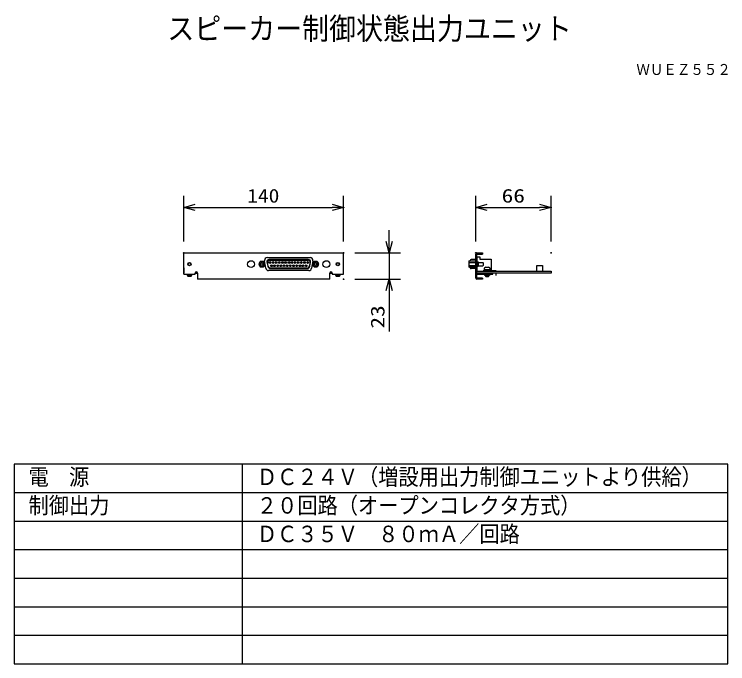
# Model space of a CAD drawing. Units: millimetres, scale not verified. Extents: x -63 to 63, y -57 to 57.
import ezdxf
from ezdxf.enums import TextEntityAlignment as Align

# ---------------------------------------------------------------- set-up
doc = ezdxf.new("R2010")
doc.units = ezdxf.units.MM
doc.header["$LTSCALE"] = 0.190236
doc.header["$PDMODE"] = 32
doc.header["$PDSIZE"] = 0.0951
doc.linetypes.add('DOUBLE_CHAIN1', pattern=[8.8, 5, -1, 0.6, -0.6, 0.6, -1])
for name, color, linetype in [('0-0_MOJI1', 2, 'Continuous'), ('0-1_TOUROKU', 1, 'Continuous'), ('0-2_WAKU', 1, 'Continuous'), ('0-3_GAIKEI', 1, 'Continuous'), ('0-4_SUNPO', 3, 'Continuous'), ('0-5_DEFPOINTS', 7, 'Continuous')]:
    doc.layers.add(name, color=color, linetype=linetype)
doc.styles.add('ＭＳ ゴシック', font='')
doc.styles.get('ＭＳ ゴシック').set_extended_font_data('MS Gothic')

# ---------------------------------------------------------------- blocks, each defined once
blk = doc.blocks.new('_OPEN30')
at = {"layer": '0-5_DEFPOINTS'}
blk.add_line((0, 0), (-1, 0), dxfattribs=at)
blk.add_lwpolyline([(-1, 0.26795), (0, 0), (-1, -0.26795)], dxfattribs=at)

msp = doc.modelspace()

# ---------------------------------------------------------------- linework, layer by layer
at = {"layer": '0-2_WAKU', "color": 4}
for p, q in [((62.5001, -21.5), (-62.5001, -21.5)), ((-62.5001, -21.5), (-62.5001, -56.5001)), ((-22.5, -56.5001), (-22.5, -21.5)), ((62.5001, -56.5001), (62.5001, -21.5)), ((-62.5001, -56.5001), (62.5001, -56.5001))]:
    msp.add_line(p, q, dxfattribs=at)
at = {"layer": '0-2_WAKU'}
for p, q in [((-62.5001, -26.5), (62.5001, -26.5)), ((-62.5001, -31.5001), (62.5001, -31.5001)), ((-62.5001, -36.5001), (62.5001, -36.5001)), ((-62.5001, -41.5001), (62.5001, -41.5001)), ((-62.5001, -46.5001), (62.5001, -46.5001)), ((-62.5001, -51.5001), (62.5001, -51.5001))]:
    msp.add_line(p, q, dxfattribs=at)
at = {"layer": '0-3_GAIKEI', "color": 7}
for p, q in [((-4.8122, 11.7826), (-4.8122, 15.5026)), ((18.349, 11.1026), (18.349, 15.3026)), ((18.349, 14.1068), (18.349, 12.9983)), ((18.549, 14.8126), (19.049, 14.8126)), ((18.549, 14.8026), (18.549, 12.3026)), ((19.049, 14.8026), (19.049, 14.4426)), ((19.049, 14.4426), (21.069, 14.4426)), ((21.069, 14.4426), (21.069, 12.3026)), ((-32.8123, 12.3026), (-32.8123, 11.9826)), ((-30.4123, 11.9826), (-30.4123, 10.9026)), ((-7.2122, 10.9026), (-7.2122, 11.9826)), ((-4.8122, 11.9826), (-4.8122, 12.3026)), ((18.549, 12.3026), (21.069, 12.3026)), ((18.549, 12.3026), (31.549, 12.3026)), ((18.549, 11.9826), (18.549, 12.3026)), ((18.549, 11.1026), (18.549, 11.7826)), ((-7.2122, 10.9026), (-30.4123, 10.9026))]:
    msp.add_line(p, q, dxfattribs=at)
at = {"layer": '0-3_GAIKEI'}
for p, q in [((-19.3934, 14.0326), (-19.6705, 13.5526)), ((-18.8391, 14.0326), (-19.3934, 14.0326)), ((-18.562, 13.5526), (-18.8391, 14.0326)), ((-18.4289, 12.8257), (-18.6546, 14.1057)), ((-18.2452, 13.9007), (-18.0918, 13.1757)), ((-18.1622, 14.6926), (-10.6622, 14.6926)), ((-17.9934, 13.1931), (-18.1468, 13.7731)), ((-10.9939, 14.3426), (-17.8305, 14.3426)), ((-17.8305, 14.2426), (-14.4122, 14.2426)), ((-14.4122, 14.2426), (-10.9939, 14.2426)), ((-10.6777, 13.7731), (-10.8311, 13.1931)), ((-10.7326, 13.1757), (-10.5792, 13.9007)), ((-10.1698, 14.1057), (-10.3955, 12.8257)), ((-9.9854, 14.0326), (-10.2625, 13.5526)), ((-9.4311, 14.0326), (-9.9854, 14.0326)), ((-9.154, 13.5526), (-9.4311, 14.0326)), ((17.129, 13.9683), (17.129, 13.1369)), ((17.209, 14.1068), (18.349, 14.1068)), ((17.209, 13.8297), (18.349, 13.8297)), ((17.389, 14.1068), (17.389, 14.1826)), ((18.349, 14.3426), (17.549, 14.3426)), ((18.749, 13.8371), (19.5801, 13.8371)), ((-19.6705, 13.5526), (-19.3934, 13.0726)), ((-19.3934, 13.0726), (-18.8391, 13.0726)), ((-18.8391, 13.0726), (-18.562, 13.5526)), ((-14.4122, 12.8626), (-17.5994, 12.8626)), ((-17.5994, 12.7626), (-11.225, 12.7626)), ((-11.225, 12.8626), (-14.4122, 12.8626)), ((-10.2625, 13.5526), (-9.9854, 13.0726)), ((-9.9854, 13.0726), (-9.4311, 13.0726)), ((-9.4311, 13.0726), (-9.154, 13.5526)), ((18.349, 13.2754), (17.209, 13.2754)), ((18.349, 12.9983), (17.209, 12.9983)), ((17.389, 12.9226), (17.389, 12.9983)), ((18.349, 12.7626), (17.549, 12.7626)), ((18.749, 13.2681), (19.5801, 13.2681)), ((19.81, 12.7287), (19.799, 12.6026)), ((19.799, 12.6025), (20.899, 12.6026)), ((19.799, 12.6025), (19.799, 12.4625)), ((20.1067, 13.0025), (20.5891, 13.0026)), ((20.899, 12.6026), (20.8879, 12.7287)), ((20.899, 12.6026), (20.899, 12.4626)), ((29.049, 13.3026), (30.049, 13.3026)), ((29.049, 12.3026), (29.049, 13.3026)), ((30.049, 13.3026), (30.049, 12.3026)), ((-32.1123, 11.4625), (-32.1123, 11.5826)), ((-31.5123, 11.5826), (-31.5123, 11.4625)), ((-30.8123, 11.9826), (-30.4123, 11.9826)), ((-10.8879, 12.4126), (-17.9365, 12.4126)), ((-7.2122, 11.9826), (-6.8122, 11.9826)), ((-6.1122, 11.4625), (-6.1122, 11.5826)), ((-6.0522, 11.4025), (-6.1122, 11.4625)), ((-5.8122, 11.4025), (-6.0522, 11.4025)), ((-5.5722, 11.4025), (-5.8122, 11.4025)), ((-5.5122, 11.4625), (-5.5722, 11.4025)), ((-5.5122, 11.5826), (-5.5122, 11.4625)), ((19.649, 12.3026), (19.649, 12.3626)), ((21.859, 12.3626), (19.649, 12.3626)), ((19.749, 12.3626), (19.749, 12.4625)), ((19.749, 12.4625), (20.949, 12.4625)), ((19.949, 11.5826), (19.949, 11.7826)), ((20.749, 11.5826), (19.949, 11.5826)), ((20.049, 11.5826), (20.049, 11.4625)), ((20.049, 11.4625), (20.109, 11.4025)), ((20.109, 11.4025), (20.349, 11.4025)), ((20.349, 11.4025), (20.589, 11.4025)), ((20.589, 11.4025), (20.649, 11.4625)), ((20.649, 11.4625), (20.649, 11.5826)), ((20.749, 11.7826), (20.749, 11.5826)), ((20.949, 12.4625), (20.949, 12.3626)), ((21.859, 11.9826), (21.859, 11.6026)), ((21.859, 11.6026), (21.919, 11.6026)), ((21.919, 11.6026), (21.919, 11.9826))]:
    msp.add_line(p, q, dxfattribs=at)
at = {"layer": '0-3_GAIKEI', "color": 7, "linetype": 'DOUBLE_CHAIN1'}
for p, q in [((-32.8123, 12.9026), (-32.8123, 12.3026)), ((-4.8122, 12.3026), (-4.8122, 12.9026))]:
    msp.add_line(p, q, dxfattribs=at)
at = {"layer": '0-3_GAIKEI', "color": 7}
for points in [[(-32.8123, 11.7826), (-32.8123, 15.5026), (-4.8122, 15.5026)], [(18.549, 11.9826), (18.549, 15.3026), (19.549, 15.3026), (19.549, 15.5026)], [(18.549, 15.5026), (19.549, 15.5026), (19.549, 15.3026)], [(-32.8123, 11.7826), (-30.8123, 11.7826), (-30.8123, 11.9826)], [(-6.8122, 11.9826), (-6.8122, 11.7826), (-4.8122, 11.7826)], [(31.549, 12.3026), (31.549, 11.9826), (18.549, 11.9826)], [(18.549, 11.7826), (21.349, 11.7826), (21.349, 11.9826), (18.549, 11.9826)], [(19.549, 11.1026), (19.549, 10.9026), (18.549, 10.9026)], [(19.549, 10.9026), (19.549, 11.1026), (18.549, 11.1026)]]:
    msp.add_lwpolyline(points, dxfattribs=at)
at = {"layer": '0-3_GAIKEI'}
for points in [[(18.549, 13.9526), (18.749, 13.9526), (18.749, 13.1526), (18.549, 13.1526)], [(19.5801, 13.8371), (19.649, 13.7682), (19.649, 13.337), (19.5801, 13.2681)], [(-32.2123, 11.7826), (-32.2123, 11.5826), (-31.4123, 11.5826), (-31.4123, 11.7826)], [(-31.8123, 11.4025), (-32.0523, 11.4025), (-32.1123, 11.4625)], [(-31.5123, 11.4625), (-31.5723, 11.4025), (-31.8123, 11.4025)], [(-6.2122, 11.7826), (-6.2122, 11.5826), (-5.4122, 11.5826), (-5.4122, 11.7826)]]:
    msp.add_lwpolyline(points, dxfattribs=at)
for centre, radius in [((-31.8123, 13.5526), 0.3), ((-31.8123, 13.5526), 0.24), ((-21.0122, 13.5526), 0.6), ((-19.1162, 13.5526), 0.48), ((-19.1162, 13.5526), 0.26), ((-19.1162, 13.5526), 0.22), ((-17.7242, 13.8366), 0.15), ((-17.7242, 13.8366), 0.08), ((-17.1722, 13.8366), 0.15), ((-17.1722, 13.8366), 0.08), ((-16.6202, 13.8366), 0.15), ((-16.6202, 13.8366), 0.08), ((-16.0682, 13.8366), 0.15), ((-16.0682, 13.8366), 0.08), ((-15.5162, 13.8366), 0.15), ((-15.5162, 13.8366), 0.08), ((-14.9642, 13.8366), 0.15), ((-14.9642, 13.8366), 0.08), ((-14.4122, 13.8366), 0.15), ((-14.4122, 13.8366), 0.08), ((-13.8602, 13.8366), 0.15), ((-13.8602, 13.8366), 0.08), ((-13.3082, 13.8366), 0.15), ((-13.3082, 13.8366), 0.08), ((-12.7562, 13.8366), 0.15), ((-12.7562, 13.8366), 0.08), ((-12.2042, 13.8366), 0.15), ((-12.2042, 13.8366), 0.08), ((-11.6522, 13.8366), 0.15), ((-11.6522, 13.8366), 0.08), ((-11.1002, 13.8366), 0.15), ((-11.1002, 13.8366), 0.08), ((-9.7082, 13.5526), 0.48), ((-9.7082, 13.5526), 0.26), ((-9.7082, 13.5526), 0.22), ((-7.8122, 13.5526), 0.6), ((-5.8122, 13.5526), 0.3), ((-5.8122, 13.5526), 0.24), ((-17.4482, 13.2686), 0.15), ((-17.4482, 13.2686), 0.08), ((-16.8962, 13.2686), 0.15), ((-16.8962, 13.2686), 0.08), ((-16.3442, 13.2686), 0.15), ((-16.3442, 13.2686), 0.08), ((-15.7922, 13.2686), 0.15), ((-15.7922, 13.2686), 0.08), ((-15.2402, 13.2686), 0.15), ((-15.2402, 13.2686), 0.08), ((-14.6882, 13.2686), 0.15), ((-14.6882, 13.2686), 0.08), ((-14.1362, 13.2686), 0.15), ((-14.1362, 13.2686), 0.08), ((-13.5842, 13.2686), 0.15), ((-13.5842, 13.2686), 0.08), ((-13.0322, 13.2686), 0.15), ((-13.0322, 13.2686), 0.08), ((-12.4802, 13.2686), 0.15), ((-12.4802, 13.2686), 0.08), ((-11.9282, 13.2686), 0.15), ((-11.9282, 13.2686), 0.08), ((-11.3762, 13.2686), 0.15), ((-11.3762, 13.2686), 0.08)]:
    msp.add_circle(centre, radius, dxfattribs=at)
at = {"layer": '0-3_GAIKEI', "color": 7}
for centre, start, end in [((18.549, 15.3026), 90, 180), ((-30.6123, 11.9826), 90, 180), ((-30.6123, 11.9826), 0, 90), ((-7.0122, 11.9826), 90, 180), ((-7.0122, 11.9826), 0, 90), ((18.549, 11.9826), 180, 270), ((18.549, 11.1026), 180, 270)]:
    msp.add_arc(centre, 0.2, start, end, dxfattribs=at)
at = {"layer": '0-3_GAIKEI'}
for centre, radius, start, end in [((-18.1622, 14.1926), 0.5, 90, 180), ((-18.1622, 14.1926), 0.5, 180, 190), ((-17.8525, 13.9477), 0.3955, 86.81372, 186.81372), ((-17.7917, 13.8752), 0.3695, 96.03639, 196.03639), ((-10.9719, 13.9477), 0.3955, 353.18628, 93.18628), ((-11.0328, 13.8752), 0.3695, 343.96361, 83.96361), ((-10.6622, 14.1926), 0.5, 0, 90), ((-10.6622, 14.1926), 0.5, 350, 0), ((17.289, 13.9683), 0.16, 120, 240), ((17.649, 13.5526), 0.52, 147.79577, 212.20423), ((17.549, 14.1826), 0.16, 90, 180), ((-17.9365, 12.9126), 0.5, 190, 270), ((-17.5994, 13.2626), 0.5, 190, 270), ((-17.5994, 13.2626), 0.4, 190, 270), ((-11.225, 13.2626), 0.4, 270, 350), ((-11.225, 13.2626), 0.5, 270, 350), ((-10.8879, 12.9126), 0.5, 270, 350), ((17.289, 13.1369), 0.16, 120, 240), ((17.549, 12.9226), 0.16, 180, 270), ((20.1089, 12.7026), 0.3, 89.99909, 175), ((20.5891, 12.7026), 0.3, 5, 90.00091), ((21.859, 12.3026), 0.06, 0, 90)]:
    msp.add_arc(centre, radius, start, end, dxfattribs=at)
at = {"layer": '0-4_SUNPO'}
for p, q in [((-32.8123, 17.5026), (-32.8123, 25.5026)), ((-4.8122, 17.5026), (-4.8122, 25.5026)), ((18.349, 17.5026), (18.349, 25.5026)), ((31.549, 17.5026), (31.549, 25.5026)), ((-30.8123, 23.5026), (-6.8122, 23.5026)), ((20.349, 23.5026), (29.549, 23.5026)), ((3.1878, 17.5026), (3.1878, 19.5026)), ((-2.8122, 15.5026), (5.1878, 15.5026)), ((3.1878, 15.5026), (3.1878, 10.9026)), ((-2.8122, 10.9026), (5.1878, 10.9026)), ((3.1878, 8.9026), (3.1878, 1.7359))]:
    msp.add_line(p, q, dxfattribs=at)
at = {"layer": '0-5_DEFPOINTS'}
for p in [(-4.8122, 23.5026), (31.549, 23.5026), (-32.8123, 15.5026), (-4.8122, 15.5026), (18.349, 15.5026), (31.549, 15.5026), (-4.8122, 10.9026), (3.1878, 10.9026)]:
    msp.add_point(p, dxfattribs=at)

# ---------------------------------------------------------------- block references
at = {"layer": '0-4_SUNPO', "xscale": 2, "yscale": 2}
for p, rotation in [((-32.8123, 23.5026), 180), ((18.349, 23.5026), 180), ((3.1878, 15.5026), 270), ((3.1878, 10.9026), 90)]:
    msp.add_blockref('_OPEN30', p, dxfattribs=dict(at, rotation=rotation))
for p in [(-4.8122, 23.5026), (31.549, 23.5026)]:
    msp.add_blockref('_OPEN30', p, dxfattribs=at)

# ---------------------------------------------------------------- texts
at = {"layer": '0-0_MOJI1', "style": 'ＭＳ ゴシック', "width": 0.9}
for s, height, p in [('スピーカー制御状態出力ユニット', 3.848, (-35.685, 51.7599)), ('電\u3000源', 2.887, (-60.0001, -26.0552)), ('ＤＣ２４Ｖ（増設用出力制御ユニットより供給）', 2.887, (-20, -26.0552)), ('制御出力', 2.887, (-60.0001, -31.0552)), ('２０回路（オープンコレクタ方式）', 2.887, (-20, -31.0552)), ('ＤＣ３５Ｖ\u3000８０ｍＡ／回路', 2.887, (-20, -36.0552))]:
    msp.add_text(s, height=height, dxfattribs=at).set_placement(p, align=Align.BOTTOM_LEFT)
at = {"layer": '0-1_TOUROKU', "style": 'ＭＳ ゴシック', "width": 0.9}
msp.add_text('ＷＵＥＺ５５２', height=1.925, dxfattribs=at).set_placement((46.5, 46.13), align=Align.BOTTOM_LEFT)
at = {"layer": '0-4_SUNPO', "style": 'ＭＳ ゴシック'}
for s, width, p in [('140', 1.15, (-21.6994, 23.6122)), ('66', 1.25, (22.882, 23.6122))]:
    msp.add_text(s, height=2.406, dxfattribs=dict(at, width=width)).set_placement(p, align=Align.BOTTOM_LEFT)
at = {"layer": '0-4_SUNPO', "style": 'ＭＳ ゴシック', "width": 1.25}
msp.add_text('23', height=2.406, rotation=90, dxfattribs=at).set_placement((3.0782, 2.2523), align=Align.BOTTOM_LEFT)

doc.saveas('drawing.dxf')
